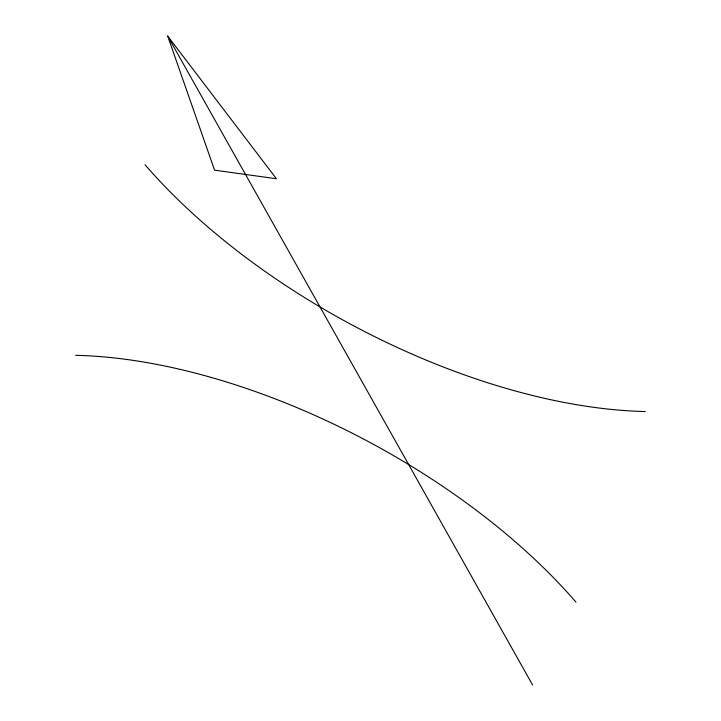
<?xml version="1.0" encoding="UTF-8"?>
<svg xmlns="http://www.w3.org/2000/svg" width="721" height="721" viewBox="0 0 721 721"><rect width="100%" height="100%" fill="white"/><g stroke="black" fill="none" stroke-linecap="round" stroke-linejoin="round"><path stroke-width="1.08" d="M167.678 36.05L276.44 178.763L214.579 170.165L167.678 36.05L532.585 684.95M645.313 411.538A414.89 201.141 28.2 0 1 145.029 164.73M75.687 355.327A414.89 201.141 28.2 0 1 575.971 602.134"/></g></svg>
